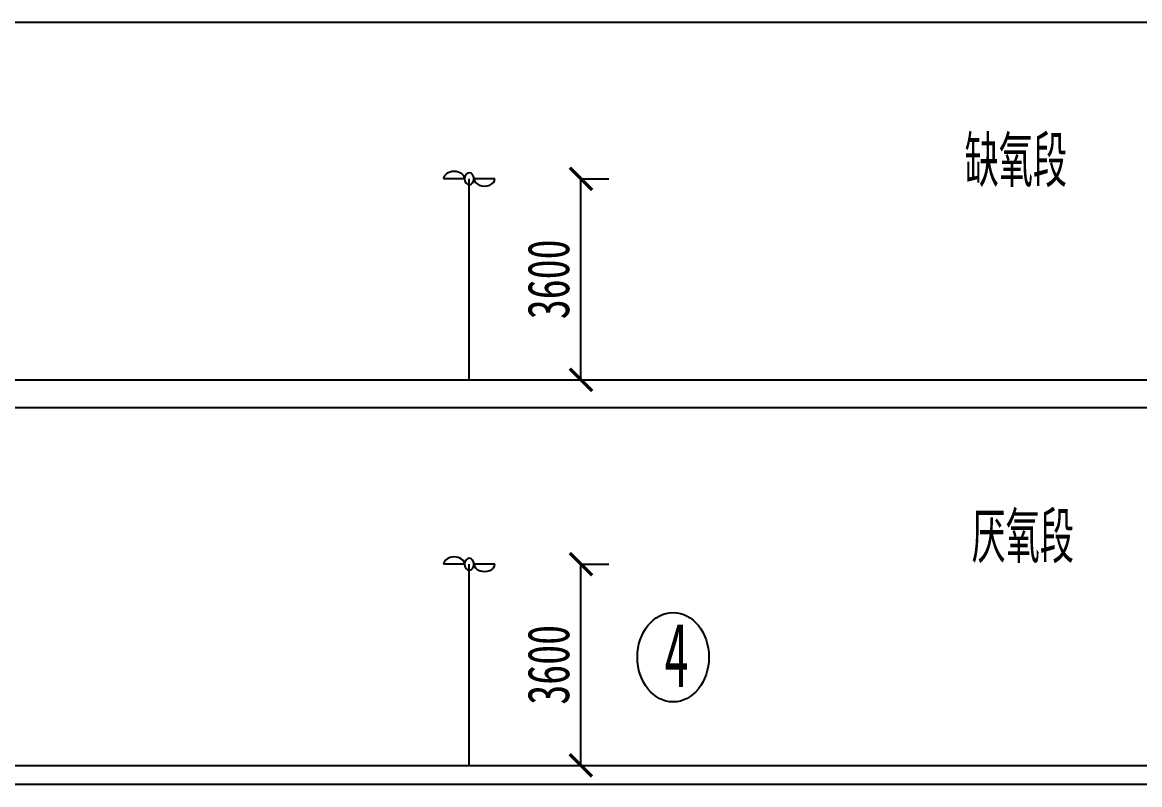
# Model space of a CAD drawing. Header units: millimetres. Extents: x 738100 to 1284508, y 138373 to 260796.
# Drawn here: x 795900 to 815900, y 161736 to 175382 of the extents above; entities that cross this region are included whole.
import ezdxf

# ---------------------------------------------------------------- set-up
doc = ezdxf.new("R2010")
doc.units = ezdxf.units.MM
doc.styles.add('样式 3', font='', dxfattribs={"width": 0.7, "height": 1000})
doc.styles.add('长仿宋', font='simfang.ttf', dxfattribs={"width": 0.7})
doc.styles.add('长仿宋体', font='simfang.ttf', dxfattribs={"width": 0.7})
doc.styles.get('样式 3').set_extended_font_data('FangSong_GB2312')
doc.dimstyles.new('副本ISO-25', dxfattribs={"dimtxt": 750, "dimasz": 400, "dimexe": 500, "dimexo": 200, "dimgap": 200, "dimtad": 1, "dimdec": 1, "dimdsep": 46, "dimtxsty": '长仿宋', "dimblk": 'ARCHTICK', "dimcen": 200, "dimadec": 0, "dimazin": 0, "dimtfac": 1, "dimtdec": 1, "dimtmove": 0, "dimatfit": 3, "dimldrblk": 'ARCHTICK', "dimfxl": 0.5, "dimfxlon": 1, "dimarcsym": 0})

# ---------------------------------------------------------------- blocks, each defined once
blk = doc.blocks.new('_ArchTick')
at = {"color": 0, "linetype": 'ByBlock', "lineweight": 25, "const_width": 0.15}
blk.add_lwpolyline([(-0.5, -0.5), (0.5, 0.5)], dxfattribs=at)
blk = doc.blocks.new('*D195')
at = {"color": 0, "lineweight": -2, "ltscale": 10, "transparency": 16777216}
for p, q in [((805900, 165682), (806400, 165682)), ((805900, 162082), (805900, 165682)), ((805900, 162082), (806400, 162082))]:
    blk.add_line(p, q, dxfattribs=at)
at = {"layer": 'Defpoints', "color": 0, "ltscale": 10, "transparency": 16777216}
for p in [(803900, 165682), (805900, 165682), (803900, 162082)]:
    blk.add_point(p, dxfattribs=at)
at = {"color": 0, "lineweight": -2, "ltscale": 10, "transparency": 16777216, "xscale": 400, "yscale": 400, "zscale": 400}
for p, rotation in [((805900, 165682), 90), ((805900, 162082), 270)]:
    blk.add_blockref('_ArchTick', p, dxfattribs=dict(at, rotation=rotation))
at = {"color": 0, "ltscale": 10, "transparency": 16777216, "insert": (805321, 163882), "char_height": 750, "attachment_point": 5, "rotation": 90, "style": '长仿宋'}
blk.add_mtext('3600', dxfattribs=at)
blk = doc.blocks.new('*D199')
at = {"color": 0, "lineweight": -2, "ltscale": 10, "transparency": 16777216}
for p, q in [((805900, 172582), (806400, 172582)), ((805900, 168982), (805900, 172582)), ((805900, 168982), (806400, 168982))]:
    blk.add_line(p, q, dxfattribs=at)
at = {"layer": 'Defpoints', "color": 0, "ltscale": 10, "transparency": 16777216}
for p in [(803900, 172582), (805900, 172582), (803900, 168982)]:
    blk.add_point(p, dxfattribs=at)
at = {"color": 0, "lineweight": -2, "ltscale": 10, "transparency": 16777216, "xscale": 400, "yscale": 400, "zscale": 400}
for p, rotation in [((805900, 172582), 90), ((805900, 168982), 270)]:
    blk.add_blockref('_ArchTick', p, dxfattribs=dict(at, rotation=rotation))
at = {"color": 0, "ltscale": 10, "transparency": 16777216, "insert": (805321, 170782), "char_height": 750, "attachment_point": 5, "rotation": 90, "style": '长仿宋'}
blk.add_mtext('3600', dxfattribs=at)

msp = doc.modelspace()

# ---------------------------------------------------------------- linework, layer by layer
at = {"lineweight": -3}
msp.add_line((843900.494, 175382.164), (779900.494, 175382.164), dxfattribs=at)
at = {"color": 7, "linetype": 'Continuous', "lineweight": -3}
for p, q in [((803815.241, 172582.164), (803441.995, 172582.164)), ((803815.241, 172582.164), (803441.995, 172582.164)), ((804358.993, 172582.164), (803985.748, 172582.164)), ((804358.993, 172582.164), (803985.748, 172582.164)), ((803815.241, 165681.804), (803441.995, 165681.804)), ((803815.241, 165681.804), (803441.995, 165681.804)), ((804358.993, 165681.804), (803985.748, 165681.804)), ((804358.993, 165681.804), (803985.748, 165681.804))]:
    msp.add_line(p, q, dxfattribs=at)
at = {"ltscale": 10}
for p, q in [((803900.494, 168982.164), (803900.494, 172582.164)), ((803900.494, 162081.804), (803900.494, 165681.804))]:
    msp.add_line(p, q, dxfattribs=at)
at = {"lineweight": -3, "ltscale": 100}
for p, q in [((779900.494, 168982.164), (843900.494, 168982.164)), ((843900.494, 168481.804), (779900.494, 168481.804)), ((779900.494, 162081.804), (843900.494, 162081.804)), ((844300.494, 161736.324), (779500.494, 161736.324))]:
    msp.add_line(p, q, dxfattribs=at)
at = {"color": 7, "linetype": 'Continuous', "lineweight": -3}
for centre, start_param, end_param in [((803628.618, 172582.164), 3.141592654, 6.283185307), ((803628.618, 172582.164), 3.141592654, 6.283185307), ((804172.37, 172582.164), 0, 3.141592654), ((804172.37, 172582.164), 0, 3.141592654), ((803628.618, 165681.804), 3.141592654, 6.283185307), ((803628.618, 165681.804), 3.141592654, 6.283185307), ((804172.37, 165681.804), 0, 3.141592654), ((804172.37, 165681.804), 0, 3.141592654)]:
    msp.add_ellipse(centre, major_axis=(-186.623, 0), ratio=0.700430958, start_param=start_param, end_param=end_param, dxfattribs=at)
at = {"color": 7, "linetype": 'Continuous', "lineweight": -3, "extrusion": (0, 0, -1)}
for centre in [(803900.494, 172582.164), (803900.494, 172582.164), (803900.494, 165681.804), (803900.494, 165681.804)]:
    msp.add_ellipse(centre, major_axis=(0, 106.567), ratio=0.8, start_param=1.570796327, end_param=7.853981634, dxfattribs=at)
msp.add_ellipse((807549.723, 164017.412), major_axis=(0, 800), ratio=0.8, start_param=4.71238898, end_param=10.995574288)

# ---------------------------------------------------------------- texts
at = {"style": '长仿宋体', "width": 0.56}
for s, p in [('缺氧段', (812768.3, 172523.075)), ('厌氧段', (812892.018, 165791.954))]:
    msp.add_text(s, height=800, dxfattribs=at).set_placement(p)
at = {"style": '样式 3', "oblique": 0.0026621, "width": 0.56}
msp.add_text('4', height=1150.575, rotation=0.0073946, dxfattribs=at).set_placement((807391.383, 163483.755))

# ---------------------------------------------------------------- dimensions: what is measured, and where the dimension line sits
at = {"ltscale": 10}
for base, p1, p2, picture, middle in [((805900.177, 172582.164), (803900.494, 168982.164), (803900.494, 172582.164), '*D199', (805320.891, 170782.164)), ((805900.177, 165681.804), (803900.494, 162081.804), (803900.494, 165681.804), '*D195', (805320.891, 163881.804))]:
    dim = msp.add_linear_dim(base=base, p1=p1, p2=p2, angle=90, dimstyle='副本ISO-25', dxfattribs=at)
    dim.commit()
    dim.dimension.update_dxf_attribs({"geometry": picture, "text_midpoint": middle})

doc.saveas('drawing.dxf')
